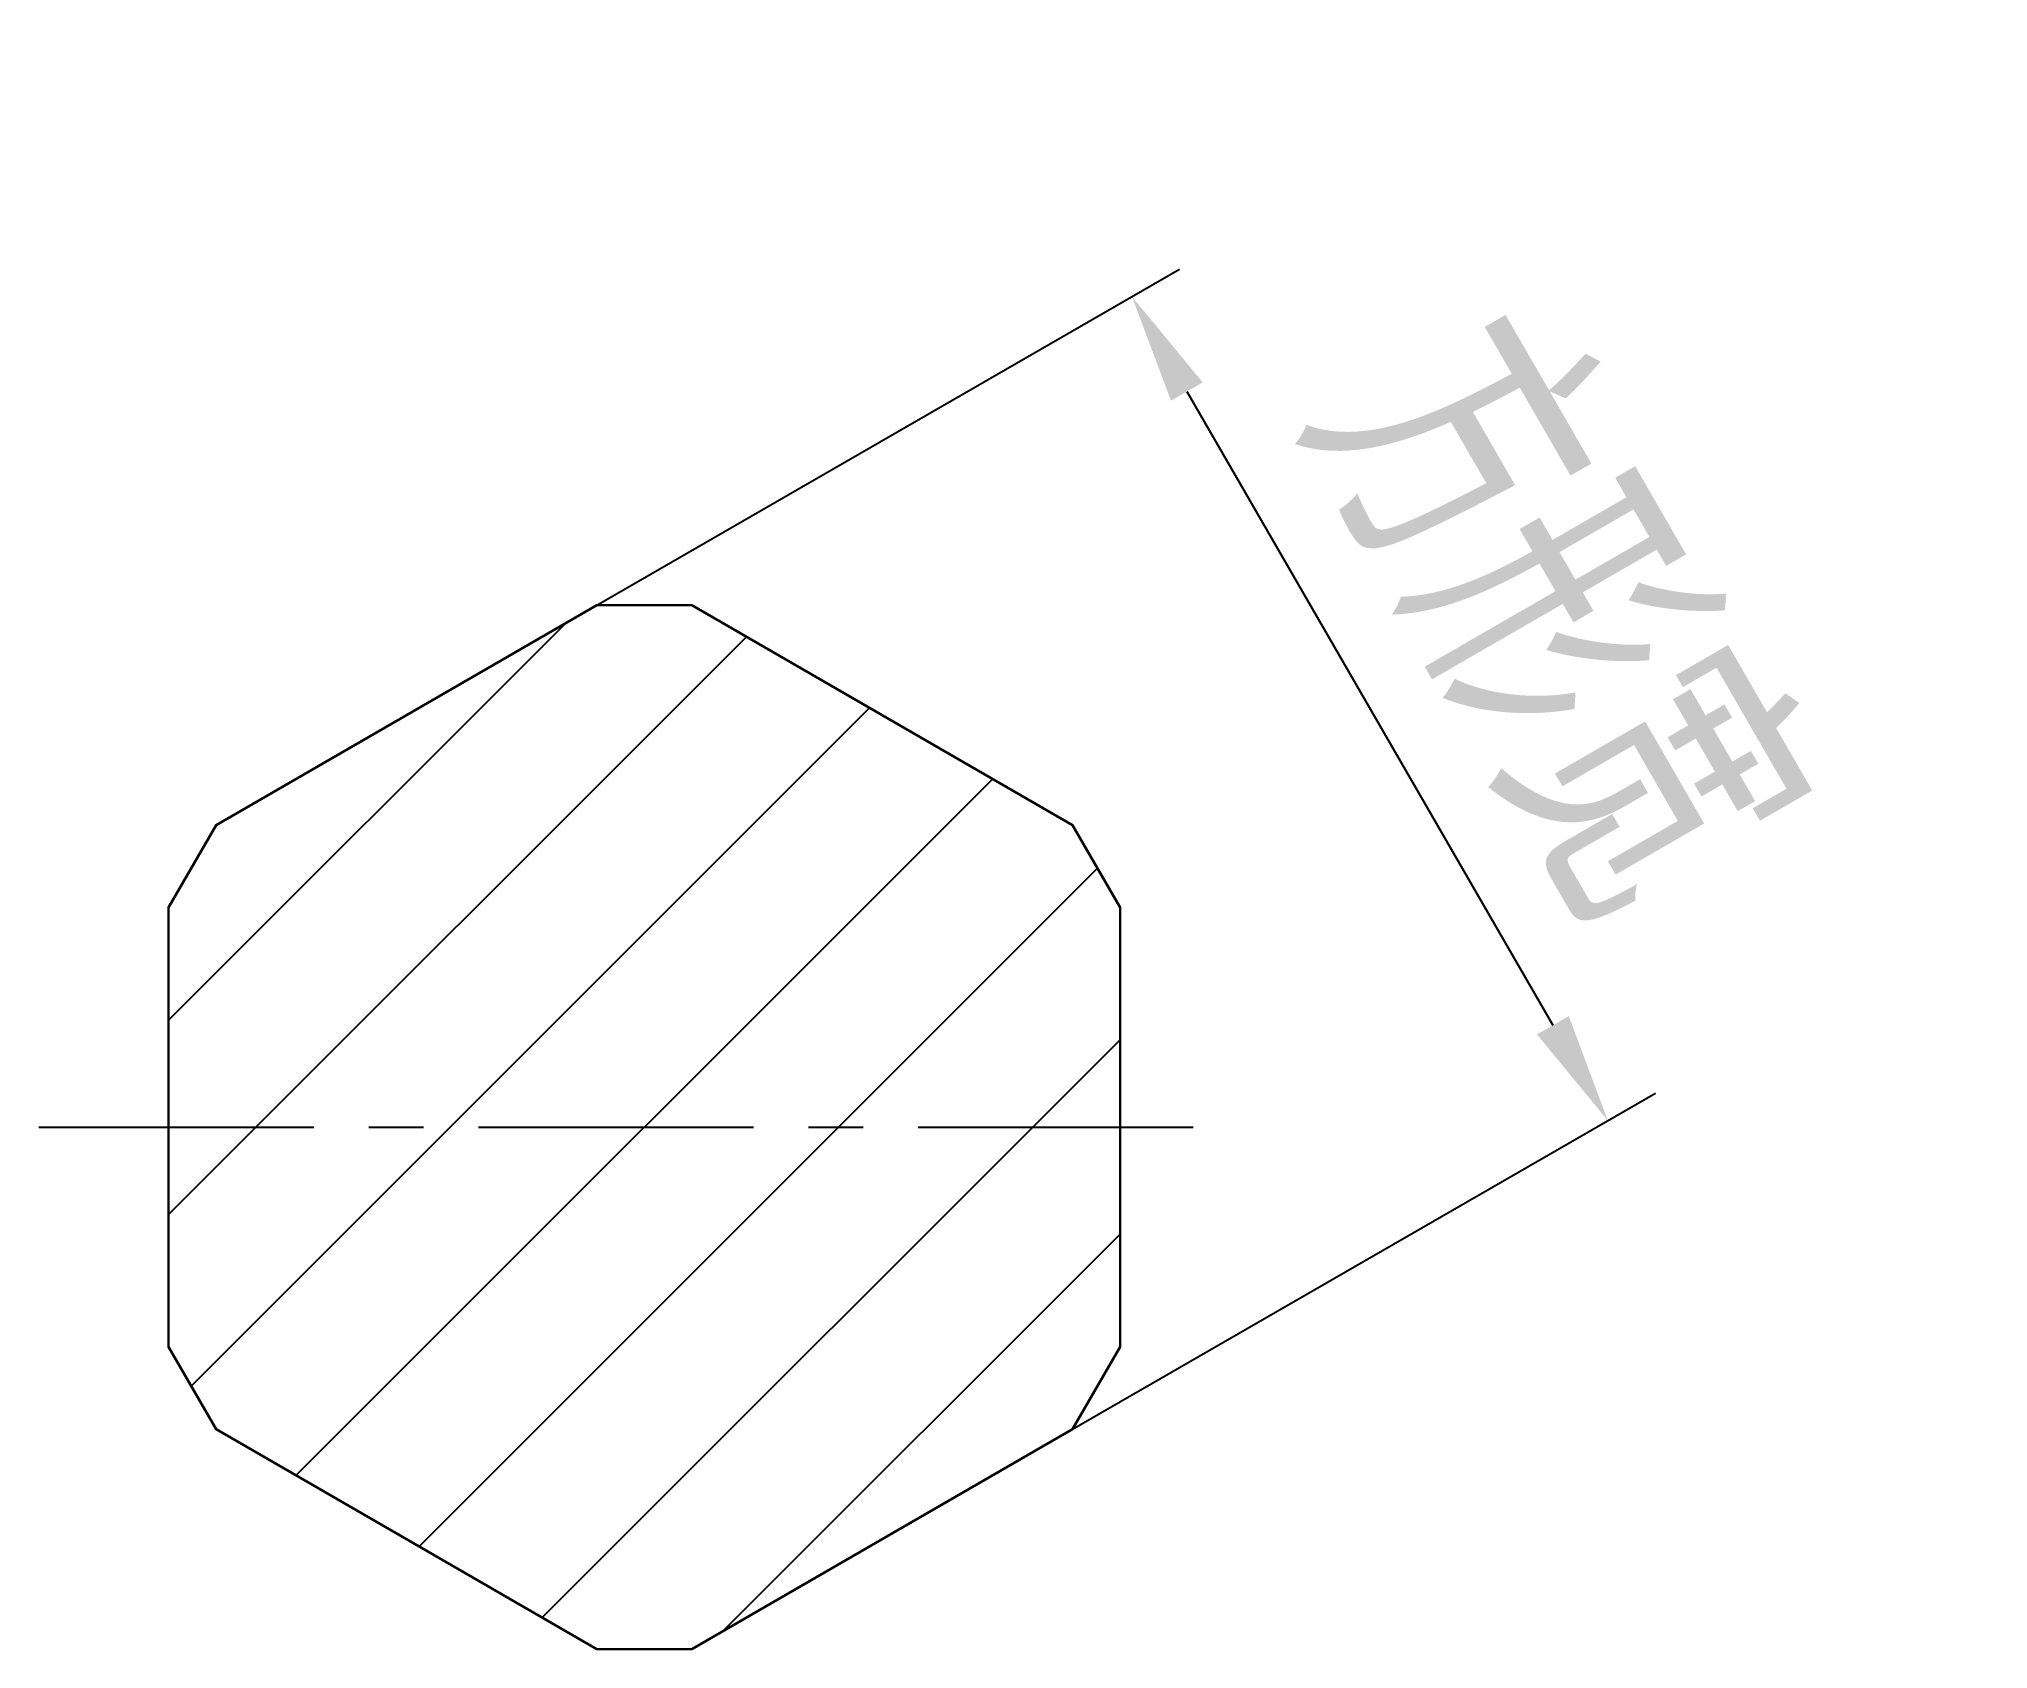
# Model space of a CAD drawing. Header units: inches. Extents: x -5.5 to 12.2, y -4.8 to 9.9.
import ezdxf

# ---------------------------------------------------------------- set-up
doc = ezdxf.new("R2010")
doc.units = ezdxf.units.IN
doc.header["$MEASUREMENT"] = 0
doc.linetypes.add('CENTERX2', pattern=[4, 2.5, -0.5, 0.5, -0.5])
doc.styles.add('工程字', font='gbenor.shx', dxfattribs={"bigfont": 'gbcbig.shx'})
doc.dimstyles.new('ZQH', dxfattribs={"dimtxt": 3, "dimasz": 2.5, "dimexe": 1.25, "dimexo": 0, "dimgap": 0.5, "dimtad": 1, "dimdec": 3, "dimdsep": 46, "dimtxsty": '工程字', "dimblk": 'CLOSEDBLANK', "dimcen": -0.8, "dimclrd": 3, "dimclre": 3, "dimclrt": 3, "dimadec": 1, "dimazin": 2, "dimtfac": 1, "dimtdec": 3, "dimtofl": 0, "dimtmove": 0, "dimatfit": 3, "dimldrblk": 'CLOSEDBLANK', "dimfxl": 1, "dimtolj": 1, "dimtzin": 0, "dimarcsym": 0})

# ---------------------------------------------------------------- blocks, each defined once
blk = doc.blocks.new('*D2')
at = {"color": 3, "lineweight": -2, "transparency": 16777216}
for p, q in [((-0.433, 4.75), (4.869, 7.811)), ((4.936, 6.695), (8.266, 0.927)), ((3.897, -2.75), (9.199, 0.311))]:
    blk.add_line(p, q, dxfattribs=at)
at = {"color": 3, "transparency": 16777216}
for points in [[(5.081, 6.779), (4.792, 6.612), (4.436, 7.561)], [(8.411, 1.011), (8.122, 0.844), (8.766, 0.061)]]:
    blk.add_solid(points, dxfattribs=at)
at = {"layer": 'Defpoints', "color": 0, "transparency": 16777216}
for p in [(-0.433, 4.75), (8.766, 0.061), (3.897, -2.75)]:
    blk.add_point(p, dxfattribs=at)
at = {"color": 3, "transparency": 16777216, "insert": (8.247, 4.654), "char_height": 2.5, "attachment_point": 5, "rotation": 300, "style": '工程字'}
blk.add_mtext('\\A1;方形宽', dxfattribs=at)
blk = doc.blocks.new('_ClosedBlank')
at = {"color": 0, "linetype": 'ByBlock', "lineweight": -2}
for p, q in [((-1, 0.167), (0, 0)), ((-1, 0.167), (-1, -0.167)), ((0, 0), (-1, -0.167))]:
    blk.add_line(p, q, dxfattribs=at)

msp = doc.modelspace()

# ---------------------------------------------------------------- hatches: boundary and pattern name
h = msp.add_hatch()
h.set_pattern_fill('ANSI31', color=256, scale=10)
h.paths.add_polyline_path([(0.433, 4.75), (-0.433, 4.75), (-3.8971, 2.75), (-4.3301, 2), (-4.3301, -2), (-3.8971, -2.75), (-0.433, -4.75), (0.433, -4.75), (3.8971, -2.75), (4.3301, -2), (4.3301, 2), (3.8971, 2.75)])

# ---------------------------------------------------------------- linework, layer by layer
at = {"color": 1, "linetype": 'CENTERX2'}
msp.add_line((-5.5077, 0), (5.3072, 0), dxfattribs=at)
at = {"lineweight": 30}
msp.add_lwpolyline([(3.8971, 2.75), (0.433, 4.75), (-0.433, 4.75), (-3.8971, 2.75), (-4.3301, 2), (-4.3301, -2), (-3.8971, -2.75), (-0.433, -4.75), (0.433, -4.75), (3.8971, -2.75), (4.3301, -2), (4.3301, 2)], close=True, dxfattribs=at)

# ---------------------------------------------------------------- dimensions: what is measured, and where the dimension line sits
dim = msp.add_linear_dim(base=(8.7663, 0.0612), p1=(-0.433, 4.75), p2=(3.8971, -2.75), angle=300, text='方形宽', dimstyle='ZQH', override={"dimtxt": 2.5, "dimasz": 1, "dimexe": 0.5, "dimsah": 1})
dim.commit()
dim.dimension.update_dxf_attribs({"geometry": '*D2', "text_midpoint": (6.6477, 3.7308), "dimtype": 161})

doc.saveas('drawing.dxf')
